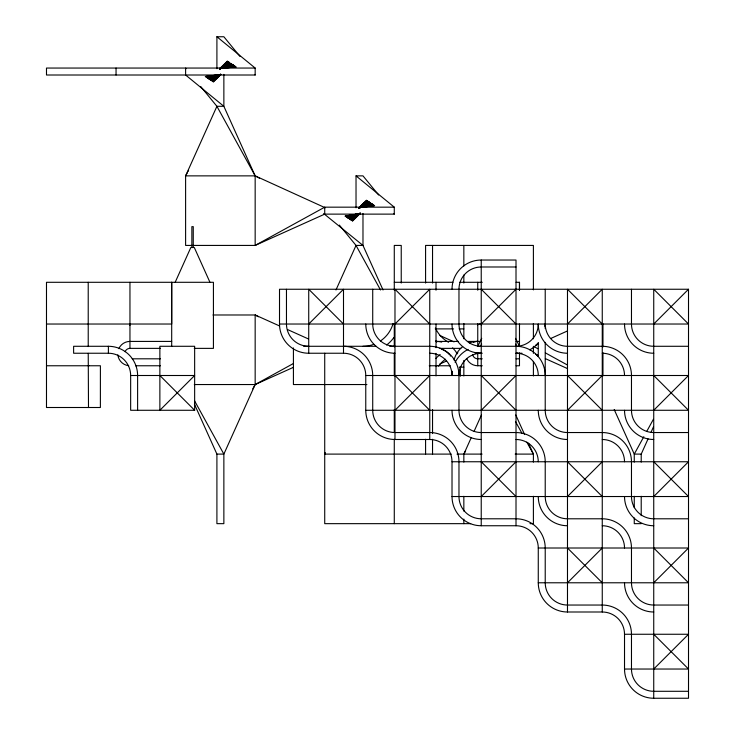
<?xml version="1.0" encoding="UTF-8"?>
<svg xmlns="http://www.w3.org/2000/svg" width="735" height="735" viewBox="0 0 735 735"><rect width="100%" height="100%" fill="white"/><g stroke="black" fill="none" stroke-linecap="round" stroke-linejoin="round"><path stroke-width="1.1" d="M129.957 324.025L129.957 324.98L129.957 282.295M436.011 290.187L436.02 282.295M477.75 290.187L477.75 282.295M519.489 282.295L519.48 290.187L519.489 282.295L516.099 282.295M477.75 324.714L477.75 324.025L477.75 346.387M477.75 324.98L477.75 324.025M519.48 324.98L519.489 324.025L519.48 346.516M480.791 346.139L481.664 344.109M175.169 282.295L190.824 247.511L194.297 247.511L209.953 282.295M335.969 289.985L356.025 245.426L340.369 226.297M451.299 454.101L324.723 454.101L325.21 453.017M463.84 462.085L463.84 454.101L471.172 437.794M474.112 431.28L481.443 414.972M641.214 462.085L641.214 454.101L648.059 438.887M650.999 432.364L653.443 426.925M477.75 346.286L481.728 338.339M187.397 172.606L185.606 175.867L185.606 245.426L255.164 245.426L324.723 214.124L394.282 214.124L394.282 207.169L356.025 175.867L356.025 207.794M187.995 171.521L188.592 170.428M252.776 388.888L255.164 384.543L255.164 314.984L212.975 314.984M324.723 454.101L325.32 453.017M463.84 454.101L465.632 450.84M643.823 436.709L634.259 454.101L634.259 462.085M646.809 431.28L653.387 419.317M536.669 344.687L538.268 342.933L538.268 356.585L536.669 354.84M227.345 61.097L219.434 68.998L227.666 61.317M213.426 81.962L220.546 74.851M359.341 207.325L366.462 200.214M352.543 221.079L360.453 213.178M308.728 324.025L343.502 289.25L343.502 353.241A22.261 22.261 0 0 1 365.764 375.502L688.511 375.502L653.737 410.277M394.98 324.025L429.754 289.25L429.754 439.493A22.261 22.261 0 0 1 452.016 461.755L688.511 461.755L653.737 496.529M394.98 410.277L429.754 375.502M481.232 324.025L516.007 289.25M481.232 410.277L516.007 375.502M567.484 324.025L602.259 289.25L602.259 611.998A22.261 22.261 0 0 1 624.52 634.259L688.511 634.259L653.737 669.034M481.232 496.529L516.007 461.755M567.484 410.277L602.259 375.502M653.737 324.025L688.511 289.25L279.511 289.25L279.511 324.025A29.216 29.216 0 0 0 308.728 353.241L343.502 353.241M567.484 496.529L602.259 461.755M567.484 582.782L602.259 548.007M653.737 582.782L688.511 548.007L538.268 548.007A22.261 22.261 0 0 0 516.007 525.745L516.007 260.034L481.232 260.034A29.216 29.216 0 0 0 452.016 289.25M213.104 81.741L220.289 74.906M359.452 207.325L366.783 200.425M352.221 220.858L360.242 213.288M220.169 68.272L236.146 66.968L220.059 68.373L235.494 66.527L220.004 68.428L235.163 66.315L219.949 68.484L234.842 66.095L219.894 68.539L234.511 65.874L219.838 68.594L234.189 65.663L219.783 68.649L233.859 65.443L219.737 68.704L233.537 65.222L219.682 68.759L233.206 65.011L219.627 68.814L232.885 64.79L219.572 68.869L227.997 61.529L219.646 68.888L228.649 61.96M212.452 81.309L220.188 74.906L212.121 81.089L220.087 74.915L211.469 80.657L220.812 74.29M367.436 200.866L358.836 207.977L367.766 201.078M351.569 220.426L360.168 213.315L350.917 219.995M219.829 68.851L228.971 62.181M359.002 207.922L368.088 201.298L358.946 207.968L368.74 201.73L359.158 207.858M219.82 74.887L211.147 80.446L220.73 74.318M219.875 74.786L210.816 80.225L220.656 74.345L210.173 79.793L219.682 74.805M360.012 207.389L369.062 201.95L359.231 207.83L370.045 202.603L359.387 207.784M220.114 68.713L229.623 62.613L220.041 68.741L230.597 63.265L220.142 68.75M219.774 74.795L210.495 80.005L219.737 74.841M394.282 207.169L324.723 207.169L255.164 245.426L255.164 175.867L223.863 106.309L223.863 74.382M293.201 363.623L255.164 384.543L194.297 384.543M359.746 213.426L349.281 218.901L359.7 213.481L348.629 218.47L359.544 213.536M220.215 68.713L230.928 63.486L220.27 68.667L231.58 63.917L220.417 68.603M219.581 74.814L209.843 79.573L220.5 74.391M219.48 74.823L209.521 79.352L220.426 74.419L209.19 79.141L220.353 74.456M359.415 207.803L370.366 202.823L359.461 207.748L371.019 203.255L359.617 207.693M293.201 367.426L255.164 384.543L223.863 454.101L223.863 523.66L216.908 523.66L216.908 454.101L194.407 404.103M439.925 364L446.448 361.069M535.567 345.303L537.744 344.329M550.791 338.458L567.089 331.127M359.516 213.517L348.307 218.258L359.47 213.573L347.986 218.038L359.387 213.6L347.003 217.385L360.26 213.361L346.35 216.954L360.15 213.472L345.698 216.513L360.049 213.582L345.046 216.081L359.939 213.692M220.445 68.621L231.902 64.138L220.5 68.575L232.554 64.57L219.572 68.869M220.27 74.483L208.869 78.921L220.325 74.437L208.538 78.7L220.197 74.52L207.564 78.048L220.05 74.593L207.233 77.837L219.976 74.621L206.259 77.184L220.877 74.52L205.276 76.532L220.711 74.685M359.645 207.711L371.35 203.476L359.691 207.656L372.002 203.907L359.764 207.619L372.654 204.339L359.911 207.555L373.306 204.78L358.956 207.711L373.628 204.992L359.011 207.656L373.959 205.212L359.066 207.601L374.611 205.644L359.176 207.49M359.718 207.674L371.671 203.687L359.773 207.628L372.323 204.128L359.838 207.582M359.286 213.619L347.333 217.606L359.231 213.665L346.681 217.165L360.205 213.416M88.494 365.764L88.861 365.764M436.976 365.764L436.287 365.764M88.228 353.351L88.494 407.502M436.02 365.764L436.7 365.764M88.228 407.502L88.861 407.502M216.908 68.677L216.908 36.75L223.863 36.75L240.005 56.476M255.164 68.052L46.489 68.052L46.489 75.007L255.164 75.007L255.164 68.052L216.908 36.75M356.025 175.867L362.98 175.867L378.626 194.995M516.007 266.989L481.232 266.989A22.261 22.261 0 0 0 458.971 289.25L458.971 324.025A22.261 22.261 0 0 0 481.232 346.286L516.007 346.286A29.216 29.216 0 0 1 545.223 375.502M394.282 282.295L452.935 282.295M459.706 282.295L482.261 282.295M46.489 324.034L171.696 324.025L171.696 282.295L171.696 346.387M279.511 324.025L688.511 324.025L653.737 289.25L653.737 698.25L688.511 698.25L688.511 289.25M435.285 328.894L453.578 328.894M459.109 328.894L463.84 328.894M171.696 341.417L129.957 341.417A12.173 12.173 0 0 0 118.84 348.638M458.576 341.417L436.011 341.417A24.365 24.365 0 0 1 441.698 342.087M467.598 341.417L480.001 341.417M516.099 341.417L519.48 341.417M137.61 410.277L137.61 375.502A29.216 29.216 0 0 0 108.394 346.286L73.619 346.286L73.619 353.241L108.394 353.241A22.261 22.261 0 0 1 130.655 375.502L194.646 375.502L159.872 410.277L159.872 346.286L194.646 346.286L194.646 410.277L130.655 410.277L130.655 375.502M303.684 346.286L376.035 346.286M389.715 346.286L394.282 346.286M688.511 346.286L653.737 346.286A22.261 22.261 0 0 1 631.475 324.025L631.475 289.25M125.088 351.716A5.218 5.218 0 0 1 129.957 348.372L160.414 348.372M194.251 348.372L213.426 348.372L213.426 282.295L46.489 282.295L46.489 407.502L100.383 407.502L100.401 365.764L46.489 365.764M439.401 348.372L460.827 348.372M475.242 353.241L482.261 353.241M516.099 353.241L519.48 353.241M519.718 353.241L521.997 353.241M132.217 358.809L160.414 358.809M482.261 358.809L477.75 358.809A5.218 5.218 0 0 1 472.642 354.674M516.099 358.809L519.48 358.809M135.598 365.764L160.414 365.764M429.249 365.764L450.325 365.764M466.633 358.524A12.164 12.164 0 0 0 477.75 365.745L482.261 365.764M516.099 365.764L519.48 365.764L519.48 352.947M459.274 367.151L463.84 367.151M366.912 384.543L293.421 384.543L293.421 347.94M365.764 375.502L365.764 410.277L688.511 410.277L653.737 375.502M688.511 432.538L653.737 432.538A22.261 22.261 0 0 1 631.475 410.277L631.475 375.502A29.216 29.216 0 0 0 602.259 346.286L567.484 346.286A22.261 22.261 0 0 1 545.223 324.025A29.216 29.216 0 0 1 545.113 326.57M365.764 410.277A29.216 29.216 0 0 0 394.98 439.493L429.754 439.493M216.908 454.101L223.863 454.101L194.573 400.841M456.995 454.101L482.087 454.101M515.152 454.101L533.399 454.101L533.399 462.085M641.214 454.101L634.259 454.101L614.203 409.542M452.016 461.755L452.016 496.529L688.511 496.529L653.737 461.755M688.511 518.791L653.737 518.791A22.261 22.261 0 0 1 631.475 496.529L631.475 461.755A29.216 29.216 0 0 0 602.259 432.538L567.484 432.538A22.261 22.261 0 0 1 545.223 410.277L545.223 342.326M470.685 523.66L324.723 523.66L324.723 353.241M529.981 523.66L533.399 523.66L533.399 496.29M641.214 523.66L634.259 523.66L634.259 517.954M452.016 496.529A29.216 29.216 0 0 0 481.232 525.745L516.007 525.745M538.268 548.007L538.268 582.782L688.511 582.782L653.737 548.007M688.511 605.043L653.737 605.043A22.261 22.261 0 0 1 631.475 582.782L631.475 548.007A29.216 29.216 0 0 0 602.259 518.791L567.484 518.791A22.261 22.261 0 0 1 545.223 496.529L545.223 461.755A29.216 29.216 0 0 0 516.007 432.538L481.232 432.538A22.261 22.261 0 0 1 458.971 410.277L458.971 375.502A22.261 22.261 0 0 1 481.232 353.241A29.216 29.216 0 0 1 452.016 324.025M538.268 582.782A29.216 29.216 0 0 0 567.484 611.998L602.259 611.998M624.52 634.259L624.52 669.034L688.511 669.034L653.737 634.259M688.511 691.295L653.737 691.295A22.261 22.261 0 0 1 631.475 669.034L631.475 634.259A29.216 29.216 0 0 0 602.259 605.043L567.484 605.043A22.261 22.261 0 0 1 545.223 582.782L545.223 548.007A29.216 29.216 0 0 0 516.007 518.791L481.232 518.791A22.261 22.261 0 0 1 458.971 496.529L458.971 461.755A29.216 29.216 0 0 0 429.754 432.538L394.98 432.538A22.261 22.261 0 0 1 372.719 410.277L372.719 375.502A29.216 29.216 0 0 0 343.502 346.286M325.21 207.766L255.164 175.867L185.606 175.867L216.908 106.309L200.765 86.583M535.567 354.215L537.744 355.198M545.352 358.625L567.089 368.4M439.925 335.527L454.055 341.885M279.079 325.743L255.164 314.984L258.426 316.776M287.771 329.657L308.424 338.945M530.615 350.2L529.779 349.759L530.615 349.327A29.216 29.216 0 0 0 538.387 342.804M257.342 177.061L255.164 175.867L216.908 106.309L223.863 106.309L185.606 75.007L185.606 68.052L186.093 68.649M258.426 177.659L259.51 178.256M323.639 213.527L362.98 245.426L383.036 289.985M534.483 346.883L537.744 348.675M545.352 352.864L567.089 364.817M479.652 323.914L481.544 325.026M602.259 324.025L567.484 289.25L567.484 611.998M481.232 289.25L516.007 324.025M567.484 375.502L602.259 410.277M429.754 324.025L394.98 289.25L394.98 439.493M481.232 375.502L516.007 410.277M567.484 461.755L602.259 496.529M343.502 324.025L308.728 289.25L308.728 353.241M394.98 375.502L429.754 410.277M481.232 461.755L516.007 496.529M567.484 548.007L602.259 582.782M159.872 375.502L194.646 410.277M393.795 213.527L394.282 214.124M254.677 74.41L255.164 75.007M339.395 225.103L339.882 225.7M515.465 421.495L522.043 433.448M526.82 442.148L533.399 454.101L528.511 443.233M380.528 289.985L356.025 245.426L362.98 245.426L362.98 213.499M515.511 338.339L519.48 346.286M515.786 414.972L524.597 434.541M515.575 344.109L516.439 346.139M436.02 324.098L436.011 347.71M394.282 324.098L394.282 346.911M641.214 496.29L641.214 515.676M634.259 496.29L634.259 507.692M602.957 323.676L602.957 346.911M602.957 352.616L602.957 375.851M545.223 289.25L545.223 328.6M533.399 289.893L533.399 245.426L425.583 245.426L425.583 283.058M533.399 323.483L533.399 338.789M533.399 346.286L533.399 353.379M533.399 361.436L533.399 375.952M481.232 260.034L481.232 525.745M477.75 352.947L477.75 365.764M463.84 245.426L463.84 265.951M463.84 275.074L463.84 283.058M463.84 323.483L463.84 338.789M463.84 360.462L463.84 375.952M463.84 496.29L463.84 511.119M463.84 519.094L463.84 523.66M460.358 366.802L460.358 376.191M436.02 353.351L436.02 375.916M432.538 245.426L432.538 283.058M432.538 409.625L432.538 433.577M432.538 439.273L432.538 454.101M425.583 439.273L425.583 454.101M401.236 283.058L401.236 245.426L394.282 245.426L394.282 290.187M394.282 353.351L394.282 375.916M394.282 409.625L394.282 432.437M394.282 439.273L394.282 523.66M372.719 289.25L372.719 324.025A22.261 22.261 0 0 0 394.98 346.286L429.754 346.286A29.216 29.216 0 0 1 458.971 375.502M362.98 346.516L362.98 346.286A31.302 31.302 0 0 0 373.812 344.347M324.723 207.169L324.723 214.124M286.466 289.25L286.466 324.025A22.261 22.261 0 0 0 308.728 346.286M193.259 247.511L193.259 226.646L191.863 226.646L191.863 247.511M129.957 324.714L129.957 348.372M116.047 68.052L116.047 75.007M108.394 346.286L108.394 353.241M88.218 282.295L88.228 346.589M473.386 342.225A12.164 12.164 0 0 1 477.75 341.417A24.402 24.402 0 0 0 469.316 342.905M128.689 365.69A12.173 12.173 0 0 1 117.848 354.858M454.065 360.077A24.402 24.402 0 0 1 462.692 346.608M452.549 347.885A24.365 24.365 0 0 1 457.262 353.857M441.386 349.226A17.392 17.392 0 0 1 442.038 349.447M442.672 349.695A17.392 17.392 0 0 1 443.912 350.264M444.51 350.586A17.392 17.392 0 0 1 446.237 351.688M446.779 352.102A17.392 17.392 0 0 1 449.241 354.463M450.086 355.538A17.392 17.392 0 0 1 450.472 356.098M435.745 358.57A38.257 38.257 0 0 1 440.155 354.5M438.519 366.14A31.302 31.302 0 0 1 445.438 359.222M448.543 342.289A31.302 31.302 0 0 1 435.414 328.086M457.859 352.772A38.257 38.257 0 0 1 456.38 352.506M436.783 342.032A38.257 38.257 0 0 1 435.745 340.948M567.484 353.241A29.216 29.216 0 0 1 538.268 324.025A22.261 22.261 0 0 1 516.007 346.286M653.737 353.241A29.216 29.216 0 0 1 624.52 324.025M394.98 353.241A29.216 29.216 0 0 1 365.764 324.025M429.754 353.241A22.261 22.261 0 0 1 452.016 375.502A29.216 29.216 0 0 1 452.319 371.267M517.706 353.195A29.216 29.216 0 0 1 516.007 353.241A22.261 22.261 0 0 1 538.268 375.502M455.121 362.392A29.216 29.216 0 0 1 468.121 349.391M478.687 346.396A29.216 29.216 0 0 1 481.232 346.286M653.737 698.25A29.216 29.216 0 0 1 624.52 669.034M602.259 353.241A22.261 22.261 0 0 1 624.52 375.502M602.259 439.493A22.261 22.261 0 0 1 624.52 461.755M567.484 439.493A29.216 29.216 0 0 1 538.268 410.277M602.259 525.745A22.261 22.261 0 0 1 624.52 548.007M567.484 525.745A29.216 29.216 0 0 1 538.268 496.529M516.007 439.493A22.261 22.261 0 0 1 538.268 461.755M653.737 525.745A29.216 29.216 0 0 1 624.52 496.529M481.232 439.493A29.216 29.216 0 0 1 452.016 410.277M653.737 439.493A29.216 29.216 0 0 1 624.52 410.277M393.106 323.483A31.302 31.302 0 0 1 380.372 341.012M393.932 337.466A38.257 38.257 0 0 1 386.665 345.027M653.737 611.998A29.216 29.216 0 0 1 624.52 582.782M367.114 200.646L359.553 207.316L367.114 200.646M228.319 61.749L219.719 68.86L228.319 61.749M229.302 62.401L219.912 68.824L229.302 62.401M359.975 213.352L350.586 219.774L359.929 213.398L349.612 219.122L359.819 213.398L350.264 219.554L359.893 213.38M369.393 202.171L359.176 207.895L369.393 202.171M359.36 213.582L347.655 217.817L359.314 213.637M220.169 74.501L207.886 78.268L220.123 74.557M219.949 74.602L206.912 77.616L219.903 74.658M360.15 213.472L346.029 216.733L360.104 213.527M360.049 213.582L345.377 216.301L359.994 213.637M220.877 74.52L205.929 76.964L220.822 74.575"/></g></svg>
